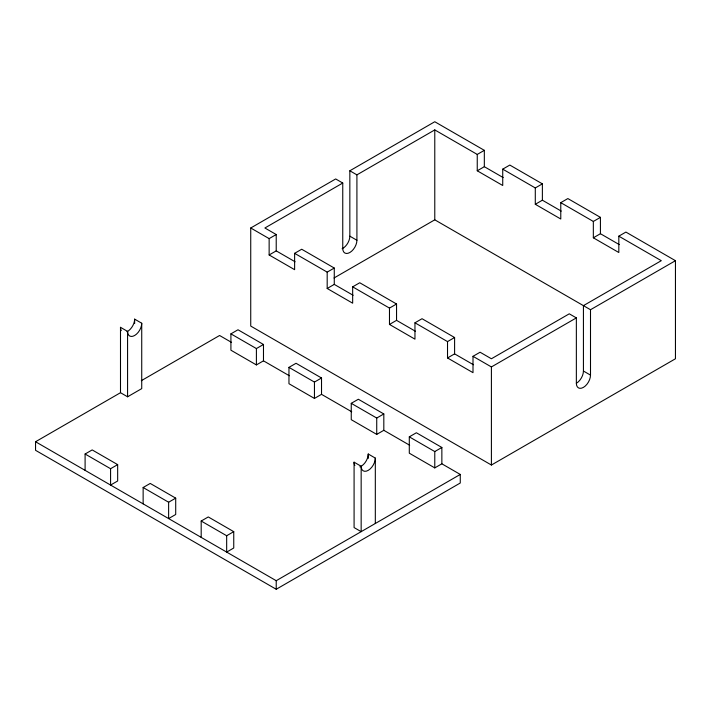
<?xml version="1.0" encoding="UTF-8"?>
<svg xmlns="http://www.w3.org/2000/svg" width="711" height="711" viewBox="0 0 711 711"><rect width="100%" height="100%" fill="white"/><g stroke="black" fill="none" stroke-linecap="round" stroke-linejoin="round"><path stroke-width="1.07" d="M619.29 244.611L600.422 233.715L600.422 217.37L593.338 221.45L593.338 237.803L618.819 252.512L618.819 236.168L625.902 232.079L675.45 260.688L675.45 358.771L491.408 465.03L250.734 326.073L250.734 227.991L335.681 178.95L342.755 183.038L342.755 248.423A10.007 5.777 -60 0 0 349.839 252.512A10.007 5.777 -60 0 0 356.913 240.256L356.913 174.862L434.776 129.909L477.25 154.429L484.333 150.341L484.333 166.694L503.201 177.59M342.124 248.761A10.007 5.777 -60 0 0 349.839 236.168L349.839 170.782L434.776 121.741L484.333 150.341M342.755 183.038L264.892 227.991L276.224 234.532L276.224 250.876L295.101 261.772M250.734 227.991L269.14 238.62L276.224 234.532M269.14 238.62L269.14 254.965L276.224 250.876M269.14 254.965L294.621 269.673L294.621 253.329L301.704 249.241L334.268 268.047L334.268 284.391L353.145 295.287M477.25 154.429L477.25 170.782L484.333 166.694M477.25 170.782L502.73 185.491L502.73 169.147L509.814 165.059L542.377 183.856L542.377 200.2L561.246 211.105M294.621 253.329L327.184 272.126L334.268 268.047M441.86 463.812L441.86 447.468L416.379 432.759L409.296 436.847L409.296 453.191L434.776 467.9L441.86 463.812L460.266 474.441L460.266 483.009L276.224 589.259L35.55 450.312L35.55 441.744L120.497 392.703L127.571 396.791L141.729 388.624L141.729 323.229L134.646 319.141A10.007 5.777 -60 0 1 126.931 331.735M141.329 380.678L219.592 335.494L231.555 342.4M263.479 360.833L256.404 364.921L230.915 350.203L230.915 333.859L237.998 329.771L263.479 344.48L263.479 360.833L289.333 375.755M334.001 278.001L434.776 219.823L590.503 309.729L675.45 260.688M327.184 272.126L327.184 288.479L334.268 284.391M327.184 288.479L352.665 303.188L352.665 286.844L359.748 282.756L396.551 304.006L396.551 320.35L415.428 331.255M230.915 333.859L256.404 348.568L263.479 344.48M502.73 169.147L535.294 187.944L542.377 183.856M85.098 454.009L92.181 449.921L117.662 464.63L117.662 480.983L110.578 485.071L110.578 468.718L85.098 454.009L85.098 470.353M535.294 187.944L535.294 204.288L542.377 200.2M535.294 204.288L560.775 219.006L560.775 202.653L567.858 198.565L600.422 217.37M110.578 468.718L117.662 464.63M352.665 286.844L389.477 308.094L396.551 304.006M321.523 394.338L314.449 398.427L288.959 383.718L288.959 367.365L296.043 363.285L321.523 377.994L321.523 394.338L351.723 411.776M389.477 308.094L389.477 324.438L396.551 320.35M389.477 324.438L414.957 339.156L414.957 322.803L422.041 318.715L454.596 337.521L454.596 353.865L473.473 364.761M288.959 367.365L314.449 382.083L321.523 377.994M143.142 487.515L150.225 483.436L175.706 498.144L175.706 514.488L168.623 518.577L168.623 502.233L143.142 487.515L143.142 503.868M593.338 237.803L600.422 233.715M168.623 502.233L175.706 498.144M414.957 322.803L447.521 341.6L454.596 337.521M383.816 430.306L376.732 434.394L351.252 419.677L351.252 403.333L358.335 399.244L383.816 413.953L383.816 430.306L409.669 445.237M447.521 341.6L447.521 357.953L454.596 353.865M447.521 357.953L473.002 372.662L473.002 356.318L480.085 352.229L491.408 358.771L569.271 313.818L576.354 317.897L576.354 383.291A10.007 5.777 -60 0 0 583.429 387.379A10.007 5.777 -60 0 0 590.503 375.115L590.503 309.729M351.252 403.333L376.732 418.041L383.816 413.953M201.186 521.03L208.27 516.941L233.75 531.659L233.75 548.003L226.667 552.092L226.667 535.738L201.186 521.03L201.186 537.374M473.002 356.318L491.408 366.938L576.354 317.897M226.667 535.738L233.75 531.659M409.296 436.847L434.776 451.556L441.86 447.468M35.55 441.744L276.224 580.7L460.266 474.441M560.775 202.653L593.338 221.45M618.819 236.168L661.292 260.688L583.429 305.641L583.429 371.026A10.007 5.777 -60 0 1 576.354 383.291M349.839 170.782L356.913 174.862M349.839 236.168L356.913 240.256M583.429 371.026L590.503 375.115M359.873 466.878A10.007 5.777 -60 0 0 368.245 454.009L375.319 458.097L375.319 523.483M120.497 392.703L120.497 327.318L127.571 331.406A10.007 5.777 -60 0 0 134.646 335.494A10.007 5.777 -60 0 0 141.729 323.229M361.161 466.265L361.161 531.659L354.087 527.571L354.087 462.177L361.161 466.265A10.007 5.777 -60 0 0 368.245 470.353A10.007 5.777 -60 0 0 375.319 458.097M491.408 366.938L491.408 465.03M434.776 129.909L434.776 219.823M434.776 451.556L434.776 467.9M376.732 418.041L376.732 434.394M368.245 454.009L368.245 458.444M314.449 382.083L314.449 398.427M276.224 580.7L276.224 589.259M256.404 348.568L256.404 364.921M134.646 319.141L134.646 323.576M127.571 331.406L127.571 396.791M121.279 330.615A10.007 5.777 -60 0 1 120.497 327.318M354.878 465.474A10.007 5.777 -60 0 1 354.087 462.177"/></g></svg>
